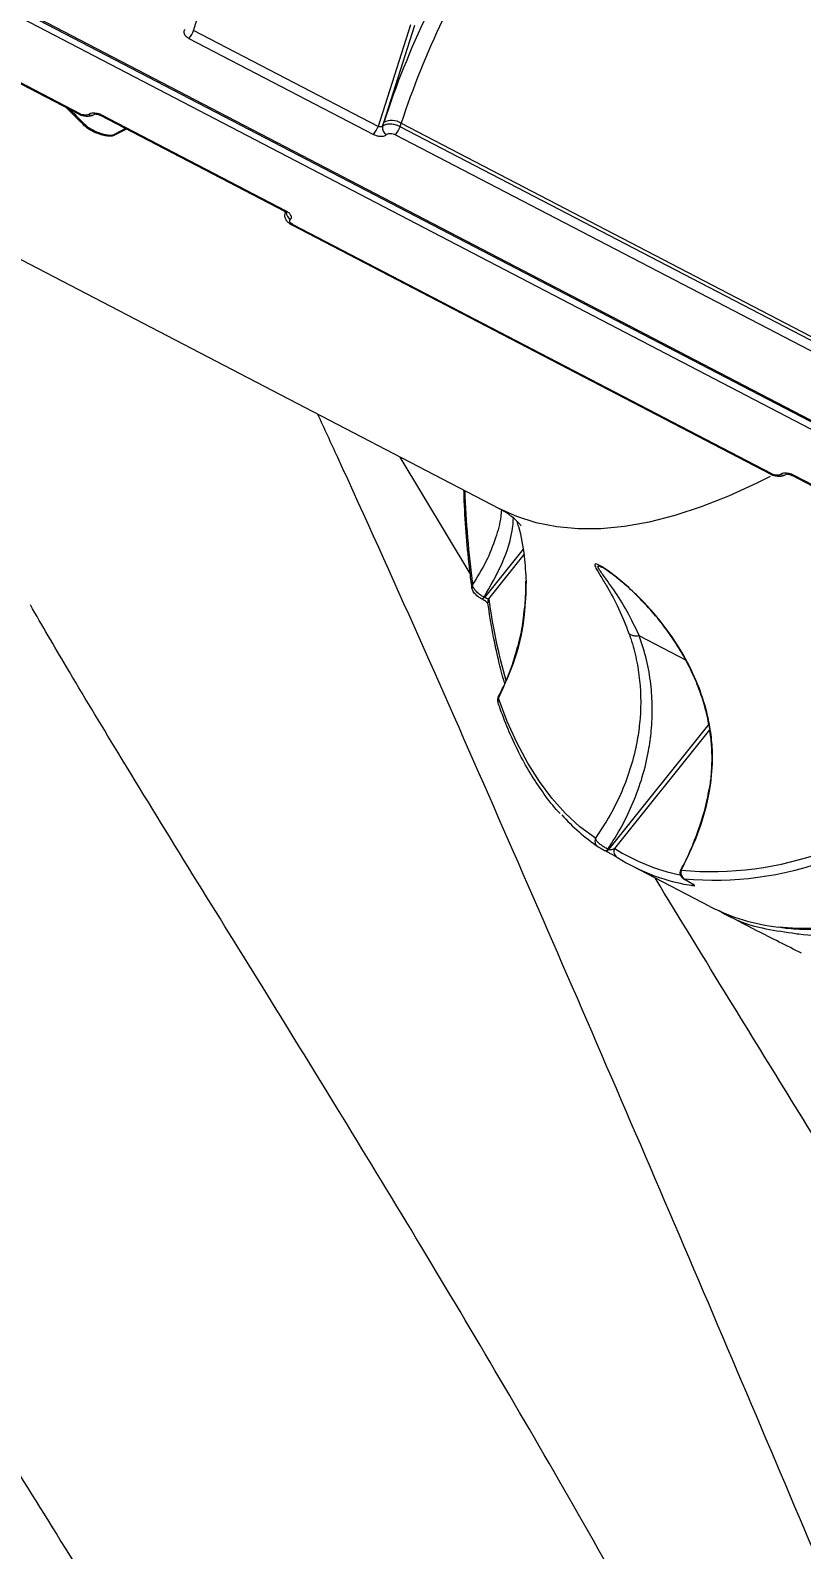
# Model space of a CAD drawing. Header units: millimetres. Extents: x -4335 to 4318, y -3792 to 3101.
# Drawn here: x 962.3 to 1077, y -556 to -330.2 of the extents above; entities that cross this region are included whole.
import ezdxf

# ---------------------------------------------------------------- set-up
doc = ezdxf.new("R2010")
doc.units = ezdxf.units.MM
for name, color, linetype in [('DIKOM_ОБЪЕКТ', 7, 'Continuous'), ('DIKOM_РАЗМЕР_ЗОНА', 7, 'Continuous'), ('DIKOM_РАЗМЕР_ОБЪЕКТА', 7, 'Continuous')]:
    doc.layers.add(name, color=color, linetype=linetype)
doc.styles.add('style1', font='arial.ttf', dxfattribs={"width": 0.8})
doc.dimstyles.new('1-50', dxfattribs={"dimtxt": 300, "dimasz": 200, "dimexe": 100, "dimexo": 0, "dimgap": 100, "dimtad": 1, "dimtxsty": 'style1', "dimcen": 200, "dimclrd": 7, "dimclre": 7, "dimclrt": 7, "dimadec": 1, "dimazin": 2, "dimtfac": 1, "dimtmove": 0, "dimatfit": 2, "dimfxl": 0, "dimlwd": 25, "dimlwe": 18, "dimarcsym": 0})

# ---------------------------------------------------------------- blocks, each defined once
blk = doc.blocks.new('*D1')
at = {"layer": 'Defpoints', "color": 0, "transparency": 16777216}
for p in [(4316.09, -116.68), (-3504.99, -2016.22), (4316.09, -3691.68)]:
    blk.add_point(p, dxfattribs=at)
at = {"layer": 'DIKOM_РАЗМЕР_ЗОНА', "color": 7, "lineweight": 18, "transparency": 16777216}
for p, q in [((4316.09, -116.68), (4316.09, -3791.68)), ((-3504.99, -2016.22), (-3504.99, -3791.68))]:
    blk.add_line(p, q, dxfattribs=at)
at = {"layer": 'DIKOM_РАЗМЕР_ЗОНА', "color": 7, "lineweight": 25, "transparency": 16777216}
blk.add_line((-3304.99, -3691.68), (4116.09, -3691.68), dxfattribs=at)
at = {"layer": 'DIKOM_РАЗМЕР_ЗОНА', "color": 7, "transparency": 16777216}
for points in [[(-3304.99, -3658.35), (-3304.99, -3725.02), (-3504.99, -3691.68)], [(4116.09, -3658.35), (4116.09, -3725.02), (4316.09, -3691.68)]]:
    blk.add_solid(points, dxfattribs=at)
at = {"layer": 'DIKOM_РАЗМЕР_ЗОНА', "color": 7, "transparency": 16777216, "insert": (133.35, -3438.51), "char_height": 300, "attachment_point": 5, "style": 'style1'}
blk.add_mtext('7850', dxfattribs=at)
blk = doc.blocks.new('*D2')
at = {"layer": 'Defpoints', "color": 0, "transparency": 16777216}
for p in [(2711.72, 601.17), (-2007.01, 181.47), (-2007.01, -2298.93)]:
    blk.add_point(p, dxfattribs=at)
at = {"layer": 'DIKOM_РАЗМЕР_ОБЪЕКТА', "color": 7, "lineweight": 18, "transparency": 16777216}
for p, q in [((2711.72, 601.17), (2711.72, -2398.93)), ((-2007.01, 181.47), (-2007.01, -2398.93))]:
    blk.add_line(p, q, dxfattribs=at)
at = {"layer": 'DIKOM_РАЗМЕР_ОБЪЕКТА', "color": 7, "lineweight": 25, "transparency": 16777216}
blk.add_line((2511.72, -2298.93), (-1807.01, -2298.93), dxfattribs=at)
at = {"layer": 'DIKOM_РАЗМЕР_ОБЪЕКТА', "color": 7, "transparency": 16777216}
for points in [[(-1807.01, -2265.6), (-1807.01, -2332.27), (-2007.01, -2298.93)], [(2511.72, -2265.6), (2511.72, -2332.27), (2711.72, -2298.93)]]:
    blk.add_solid(points, dxfattribs=at)
at = {"layer": 'DIKOM_РАЗМЕР_ОБЪЕКТА', "color": 7, "transparency": 16777216, "insert": (-22.56, -2045.76), "char_height": 300, "attachment_point": 5, "style": 'style1'}
blk.add_mtext('4750', dxfattribs=at)
blk = doc.blocks.new('*D3')
at = {"layer": 'Defpoints', "color": 0, "transparency": 16777216}
for p in [(-2375.87, 1532.76), (1667.44, 1532.76), (-1786.5, -1525.94)]:
    blk.add_point(p, dxfattribs=at)
at = {"layer": 'DIKOM_РАЗМЕР_ОБЪЕКТА', "color": 7, "lineweight": 18, "transparency": 16777216}
for p, q in [((1667.44, 1532.76), (-2475.87, 1532.76)), ((-1786.5, -1525.94), (-2475.87, -1525.94))]:
    blk.add_line(p, q, dxfattribs=at)
at = {"layer": 'DIKOM_РАЗМЕР_ОБЪЕКТА', "color": 7, "lineweight": 25, "transparency": 16777216}
blk.add_line((-2375.87, -1325.94), (-2375.87, 1332.76), dxfattribs=at)
at = {"layer": 'DIKOM_РАЗМЕР_ОБЪЕКТА', "color": 7, "transparency": 16777216}
for points in [[(-2409.21, 1332.76), (-2342.54, 1332.76), (-2375.87, 1532.76)], [(-2409.21, -1325.94), (-2342.54, -1325.94), (-2375.87, -1525.94)]]:
    blk.add_solid(points, dxfattribs=at)
at = {"layer": 'DIKOM_РАЗМЕР_ОБЪЕКТА', "color": 7, "transparency": 16777216, "insert": (-2629.15, -119.32), "char_height": 300, "attachment_point": 5, "rotation": 90, "style": 'style1'}
blk.add_mtext('3050', dxfattribs=at)

msp = doc.modelspace()

# ---------------------------------------------------------------- linework, layer by layer
at = {"layer": 'DIKOM_ОБЪЕКТ', "color": 7, "linetype": 'Continuous', "lineweight": 15}
for p, q in [((1149.297, -425.264), (734.428, -209.383)), ((1149.502, -425.18), (734.633, -209.299)), ((733.739, -210.086), (1148.608, -425.968)), ((1032.064, -401.286), (718.106, -237.915)), ((969.494, -342.629), (898.35, -305.608)), ((969.681, -342.561), (898.536, -305.54)), ((986.571, -330.164), (989.046, -322.435)), ((1018.828, -329.36), (1014, -344.437)), ((1014.846, -343.858), (1019.48, -329.386)), ((985.883, -331.347), (1013.312, -345.62)), ((1014, -344.437), (986.571, -330.164)), ((1000.158, -357.111), (972.728, -342.838)), ((1000.346, -357.041), (972.917, -342.768)), ((970.437, -344.181), (970.364, -344.357)), ((1014.666, -344.42), (1014.846, -343.858)), ((1017.282, -344.495), (1017.452, -343.964)), ((1088.427, -381.516), (1017.282, -344.495)), ((1017.452, -343.964), (1088.597, -380.985)), ((974.758, -345.631), (974.685, -345.807)), ((1016.597, -345.675), (1087.742, -382.696)), ((1000.205, -357.265), (1000.239, -357.16)), ((1072.541, -396.086), (1001.396, -359.065)), ((1072.354, -396.153), (1001.21, -359.132)), ((1027.701, -410.894), (1017.313, -393.61)), ((1103.018, -410.635), (1075.588, -396.362)), ((1103.206, -410.565), (1075.777, -396.292)), ((1035.567, -407.274), (1029.835, -414.458)), ((1030.455, -414.696), (1035.726, -408.09)), ((1029.471, -414.713), (1029.403, -414.677)), ((1029.835, -414.458), (1029.767, -414.422)), ((1052.863, -420.178), (1059.726, -423.749)), ((1031.92, -429.429), (1031.941, -429.298)), ((1063.191, -433.305), (1048.275, -451.938)), ((1049.206, -451.789), (1063.321, -434.156)), ((1047.825, -452.144), (1047.819, -452.141)), ((1047.914, -452.19), (1047.825, -452.144)), ((1047.914, -452.19), (1047.907, -452.187)), ((1048.275, -451.938), (1048.187, -451.892)), ((1063.338, -460.397), (1051.767, -454.375)), ((1059.102, -455.016), (1059.061, -454.936)), ((1060.11, -456.702), (1060.133, -456.709)), ((1060.161, -456.723), (1060.133, -456.709)), ((1060.134, -456.714), (1060.161, -456.723))]:
    msp.add_line(p, q, dxfattribs=at)
at = {"layer": 'DIKOM_ОБЪЕКТ', "color": 7, "linetype": 'Continuous', "lineweight": 15, "flags": 128}
for points in [[(974.685, -345.807), (975.635, -345.316), (976.556, -344.83)], [(976.426, -344.762), (975.708, -345.14), (974.758, -345.631)], [(1072.299, -396.506), (1070.348, -397.478), (1066.137, -399.397), (1062.059, -401.003), (1058.116, -402.293), (1054.313, -403.267), (1050.654, -403.924), (1047.141, -404.263), (1043.779, -404.285), (1040.569, -403.988), (1037.516, -403.374), (1034.622, -402.442), (1032.064, -401.286)], [(1029.767, -414.422), (1029.688, -414.514), (1029.614, -414.588), (1029.546, -414.642), (1029.487, -414.675), (1029.436, -414.685), (1029.401, -414.676)], [(1029.835, -414.458), (1029.757, -414.55), (1029.683, -414.624), (1029.615, -414.678), (1029.555, -414.71), (1029.505, -414.721), (1029.474, -414.714)], [(1148.608, -425.968), (1143.225, -430.59), (1137.938, -434.924), (1132.751, -438.965), (1127.67, -442.711), (1122.697, -446.158), (1117.838, -449.303), (1113.096, -452.143), (1108.475, -454.677), (1103.98, -456.902), (1099.614, -458.815), (1095.381, -460.417), (1091.284, -461.704), (1087.326, -462.677), (1083.512, -463.334), (1079.844, -463.674), (1076.325, -463.698), (1073.502, -463.476)], [(1046.324, -450.28), (1044.035, -448.549), (1041.884, -446.566), (1039.87, -444.33), (1037.996, -441.844), (1036.263, -439.108), (1034.672, -436.126), (1033.224, -432.899), (1031.92, -429.429)], [(1048.187, -451.892), (1048.128, -451.962), (1048.071, -452.022), (1048.018, -452.071), (1047.968, -452.109), (1047.922, -452.136), (1047.882, -452.15), (1047.847, -452.151), (1047.825, -452.144)], [(1048.275, -451.938), (1048.216, -452.008), (1048.16, -452.068), (1048.106, -452.117), (1048.056, -452.155), (1048.011, -452.182), (1047.971, -452.196), (1047.936, -452.197), (1047.914, -452.19)]]:
    msp.add_lwpolyline(points, dxfattribs=at)
at = {"layer": 'DIKOM_ОБЪЕКТ', "color": 7, "linetype": 'Continuous', "lineweight": 15}
for centre, radius, start, end in [((1141.04, -385.136), 132.773, 154.41371, 161.88702), ((1137.619, -383.269), 126.431, 154.4132, 161.88764), ((983.587, -329.22), 3.13, 317.19197, 342.44784), ((969.533, -342.444), 0.189, 258.37066, 321.54251), ((971.395, -341.94), 0.821, 239.22782, 306.87476), ((972.767, -342.651), 0.19, 257.47442, 322.11192), ((1011.015, -343.493), 3.131, 317.19482, 342.44068), ((1015.764, -344.643), 1.121, 168.54164, 244.55305), ((1016.058, -346.153), 2.595, 57.49192, 117.83571), ((1014.288, -343.545), 3.142, 317.32073, 342.41242), ((1000.195, -356.922), 0.193, 258.79132, 321.79248), ((1001.504, -357.231), 1.154, 180.48368, 242.73883), ((1001.246, -358.945), 0.192, 259.48072, 321.25356), ((1072.392, -395.968), 0.189, 258.44782, 321.48599), ((1074.255, -395.465), 0.821, 239.22782, 306.87476), ((1075.627, -396.175), 0.19, 257.51564, 322.09098), ((1172.016, -393.314), 145.222, 182.08362, 187.60858), ((1028.815, -412.952), 0.848, 151.05777, 187.43099), ((1031.172, -415.167), 0.858, 146.71063, 188.08504), ((1124.607, -401.29), 95.102, 188.10381, 195.57553), ((1032.723, -429.846), 0.906, 152.53028, 198.73423), ((1063.989, -426.392), 30.495, 221.98306, 235.56329), ((1047.205, -450.688), 0.971, 155.15202, 241.69516), ((1050.061, -452.26), 0.977, 151.14723, 241.5679), ((1064.469, -427.868), 28.376, 237.45842, 258.69326), ((1065.06, -428.783), 28.833, 237.56615, 261.93055), ((1063.611, -406.577), 48.648, 264.68208, 290.39414), ((1064.07, -407.743), 48.756, 264.68219, 290.39392), ((1060.032, -455.404), 1.008, 157.36125, 241.47899), ((1061.457, -456.481), 0.959, 215.03655, 242.38326), ((1076.833, -434.167), 29.497, 242.7755, 263.51552)]:
    msp.add_arc(centre, radius, start, end, dxfattribs=at)
at = {"layer": 'DIKOM_ОБЪЕКТ', "color": 7, "linetype": 'Continuous', "lineweight": 15, "extrusion": (0, 0, -1)}
for major_axis, start_param, end_param in [((186.249, -432.493), 1.0184721, 1.0272143), ((186.151, -432.267), 1.0184802, 1.0257762)]:
    msp.add_ellipse((1114.217, -13.412), major_axis=major_axis, ratio=0.6561157, start_param=start_param, end_param=end_param, dxfattribs=at)
at = {"layer": 'DIKOM_ОБЪЕКТ', "color": 7, "linetype": 'Continuous', "lineweight": 15}
for points, knots in [([(985.282, -330.043), (985.238, -330.094), (985.126, -330.22), (985.088, -330.479), (985.205, -330.791), (985.472, -331.101), (985.746, -331.265), (985.883, -331.347)], [0, 0, 0, 0, 0.1418487, 0.3567608, 0.5713895, 0.7857305, 1, 1, 1, 1]), ([(971.879, -342.585), (971.859, -342.607), (971.741, -342.743), (971.402, -342.875), (970.875, -342.985), (970.216, -342.912), (969.713, -342.769), (969.5, -342.631), (969.494, -342.627)], [0, 0, 0, 0, 0.0359134, 0.2181891, 0.4321959, 0.7011962, 0.9914558, 1, 1, 1, 1]), ([(970.975, -342.645), (970.916, -342.681), (970.799, -342.753), (970.52, -342.785), (970.203, -342.753), (969.91, -342.671), (969.746, -342.592), (969.681, -342.561)], [0, 0, 0, 0, 0.2151863, 0.4301705, 0.6449804, 0.8594757, 1, 1, 1, 1]), ([(972.917, -342.768), (972.819, -342.721), (972.573, -342.604), (972.132, -342.481), (971.657, -342.435), (971.239, -342.484), (971.063, -342.592), (970.975, -342.645)], [0, 0, 0, 0, 0.1406109, 0.3550943, 0.5698989, 0.7848982, 1, 1, 1, 1]), ([(972.725, -342.839), (972.693, -342.822), (972.594, -342.769), (972.387, -342.696), (972.152, -342.644), (971.959, -342.63), (971.846, -342.637), (971.8, -342.651), (971.809, -342.647), (971.81, -342.646)], [0, 0, 0, 0, 0.0926345, 0.2915719, 0.4993965, 0.6711832, 0.8314432, 0.9715124, 1, 1, 1, 1]), ([(974.685, -345.807), (974.552, -345.849), (974.285, -345.934), (973.613, -345.879), (972.828, -345.694), (971.996, -345.389), (971.22, -345.002), (970.673, -344.641), (970.443, -344.43), (970.364, -344.357)], [0, 0, 0, 0, 0.1532444, 0.3065197, 0.4597538, 0.6129695, 0.7661759, 0.9193809, 1, 1, 1, 1]), ([(970.437, -344.181), (970.599, -344.321), (970.922, -344.602), (971.652, -345.018), (972.463, -345.371), (973.287, -345.624), (974.02, -345.745), (974.508, -345.73), (974.694, -345.656), (974.758, -345.631)], [0, 0, 0, 0, 0.1531846, 0.3064013, 0.4596012, 0.6127983, 0.7659903, 0.9192244, 1, 1, 1, 1]), ([(1014.666, -344.42), (1014.634, -344.445), (1014.572, -344.494), (1014.427, -344.528), (1014.264, -344.525), (1014.115, -344.491), (1014.033, -344.453), (1014, -344.437)], [0, 0, 0, 0, 0.2154878, 0.4306361, 0.6453427, 0.8595538, 1, 1, 1, 1]), ([(1017.282, -344.495), (1017.152, -344.433), (1016.823, -344.277), (1016.233, -344.125), (1015.594, -344.083), (1015.027, -344.174), (1014.786, -344.338), (1014.666, -344.42)], [0, 0, 0, 0, 0.1407321, 0.3554385, 0.5703, 0.7851444, 1, 1, 1, 1]), ([(1015.283, -345.655), (1015.344, -345.612), (1015.465, -345.526), (1015.75, -345.475), (1016.072, -345.492), (1016.367, -345.567), (1016.532, -345.644), (1016.597, -345.675)], [0, 0, 0, 0, 0.2151169, 0.4301906, 0.6449805, 0.8594404, 1, 1, 1, 1]), ([(1013.312, -345.62), (1013.41, -345.667), (1013.657, -345.783), (1014.101, -345.895), (1014.582, -345.922), (1015.009, -345.847), (1015.191, -345.719), (1015.283, -345.655)], [0, 0, 0, 0, 0.1406391, 0.3551262, 0.5698751, 0.7848911, 1, 1, 1, 1]), ([(963.075, -652.621), (961.848, -648.415), (959.394, -640.004), (955.703, -627.616), (952.095, -615.379), (947.888, -600.953), (943.057, -584.561), (937.577, -566.521), (932.061, -549.059), (926.5, -532.28), (921.062, -516.194), (916.01, -501.18), (911.477, -487.184), (907.616, -474.103), (904.755, -462.615), (902.842, -452.526), (901.738, -443.665), (901.339, -435.09), (901.732, -426.539), (903.078, -418.007), (905.498, -409.484), (909.028, -401.081), (913.752, -392.776), (919.677, -384.55), (926.718, -376.445), (934.93, -368.441), (942.072, -362.153), (946.768, -358.549), (948.047, -357.567)], [0, 0, 0, 0, 0.029068, 0.0581362, 0.0873211, 0.1165061, 0.1628879, 0.2093009, 0.2556793, 0.3032963, 0.3509501, 0.3985698, 0.4439734, 0.4894063, 0.5348066, 0.5697681, 0.6047661, 0.6397574, 0.6747096, 0.7126632, 0.7506467, 0.7885959, 0.8277967, 0.8670358, 0.9062379, 0.9457019, 0.9852023, 1, 1, 1, 1]), ([(949.056, -358.092), (948.262, -358.734), (944.245, -361.989), (937.815, -367.982), (929.928, -376.099), (923.133, -384.399), (917.874, -392.21), (913.962, -399.515), (911.134, -406.288), (909.063, -413.161), (907.695, -420.483), (907.196, -428.295), (907.665, -436.638), (909.063, -445.17), (911.331, -453.897), (914.41, -462.823), (918.246, -471.952), (922.773, -481.313), (927.89, -490.929), (933.536, -500.834), (940.393, -512.312), (948.574, -525.557), (958.119, -540.783), (967.898, -556.44), (977.732, -572.53), (987.523, -589.011), (997.376, -606.077), (1003.914, -617.961), (1007.181, -623.898)], [0, 0, 0, 0, 0.0097679, 0.049462, 0.0900825, 0.1307401, 0.1713556, 0.203007, 0.2347008, 0.2663935, 0.2980437, 0.3344271, 0.3709097, 0.4074585, 0.4440246, 0.4805473, 0.5169574, 0.5531814, 0.589441, 0.6257052, 0.6619353, 0.7116461, 0.7613953, 0.8111065, 0.8582969, 0.9055558, 0.9528127, 1, 1, 1, 1]), ([(1001.215, -359.127), (1001.172, -359.107), (1000.888, -358.973), (1000.514, -358.647), (1000.208, -358.14), (1000.108, -357.664), (1000.188, -357.386), (1000.222, -357.271)], [0, 0, 0, 0, 0.0590203, 0.3884686, 0.6277548, 0.8451934, 1, 1, 1, 1]), ([(1000.451, -357.321), (1000.452, -357.323), (1000.457, -357.332), (1000.417, -357.281), (1000.32, -357.207), (1000.225, -357.142), (1000.161, -357.113), (1000.158, -357.111)], [0, 0, 0, 0, 0.0900485, 0.3852452, 0.6675833, 0.9856511, 1, 1, 1, 1]), ([(1000.249, -357.17), (1000.246, -357.173), (1000.222, -357.201), (1000.224, -357.239), (1000.226, -357.272)], [0, 0, 0, 0, 0.1191281, 1, 1, 1, 1]), ([(1000.976, -358.257), (1001.018, -358.213), (1001.124, -358.104), (1001.154, -357.87), (1001.03, -357.58), (1000.758, -357.285), (1000.484, -357.122), (1000.346, -357.041)], [0, 0, 0, 0, 0.1418141, 0.356698, 0.5713335, 0.7856877, 1, 1, 1, 1]), ([(1001.396, -359.065), (1001.304, -359.011), (1001.121, -358.902), (1000.94, -358.707), (1000.857, -358.514), (1000.877, -358.359), (1000.947, -358.286), (1000.976, -358.257)], [0, 0, 0, 0, 0.214257, 0.4285719, 0.643075, 0.8579778, 1, 1, 1, 1]), ([(1005.004, -387.205), (1005.991, -389.342), (1015.196, -409.273), (1031.966, -447.182), (1055.259, -500.855), (1078.063, -554.549), (1100.661, -608.143), (1122.709, -660.225), (1144.359, -710.745), (1165.559, -759.758), (1179.858, -792.252), (1187.008, -808.498)], [0, 0, 0, 0, 0.0152059, 0.1418125, 0.2684431, 0.3950959, 0.5217517, 0.6483797, 0.7655848, 0.8827938, 1, 1, 1, 1]), ([(1074.739, -396.11), (1074.719, -396.132), (1074.601, -396.267), (1074.262, -396.399), (1073.735, -396.509), (1073.076, -396.437), (1072.573, -396.293), (1072.361, -396.155), (1072.354, -396.151)], [0, 0, 0, 0, 0.0359131, 0.2182185, 0.4321934, 0.7012001, 0.9914861, 1, 1, 1, 1]), ([(1073.835, -396.17), (1073.776, -396.206), (1073.659, -396.277), (1073.38, -396.309), (1073.063, -396.277), (1072.77, -396.195), (1072.606, -396.117), (1072.541, -396.086)], [0, 0, 0, 0, 0.2150678, 0.4301454, 0.6449574, 0.8594515, 1, 1, 1, 1]), ([(1075.777, -396.292), (1075.679, -396.246), (1075.433, -396.128), (1074.993, -396.006), (1074.517, -395.96), (1074.099, -396.008), (1073.923, -396.116), (1073.835, -396.17)], [0, 0, 0, 0, 0.1406168, 0.3550997, 0.5698419, 0.7848987, 1, 1, 1, 1]), ([(1075.585, -396.364), (1075.554, -396.347), (1075.455, -396.293), (1075.247, -396.221), (1075.012, -396.168), (1074.819, -396.154), (1074.706, -396.161), (1074.66, -396.175), (1074.669, -396.171), (1074.67, -396.17)], [0, 0, 0, 0, 0.0926549, 0.2915793, 0.4994238, 0.6712204, 0.8312747, 0.9715166, 1, 1, 1, 1]), ([(1027.975, -413.065), (1027.863, -412.214), (1027.54, -409.742), (1027.139, -405.445), (1026.86, -401.443), (1026.797, -399.06), (1026.783, -398.538)], [0, 0, 0, 0, 0.1871367, 0.5436446, 0.9001058, 1, 1, 1, 1]), ([(1032.339, -401.437), (1032.32, -401.769), (1032.237, -403.184), (1031.454, -405.768), (1030.165, -409.189), (1028.774, -411.419), (1028.073, -412.542)], [0, 0, 0, 0, 0.0839924, 0.3575588, 0.6767153, 1, 1, 1, 1]), ([(1035.283, -403.841), (1035.284, -403.842), (1035.311, -403.886), (1035.21, -403.732), (1034.929, -403.404), (1034.379, -402.85), (1033.531, -402.172), (1032.698, -401.595), (1032.164, -401.353), (1032.057, -401.305)], [0, 0, 0, 0, 0.0030357, 0.1705118, 0.3434328, 0.5253799, 0.7222361, 0.944683, 1, 1, 1, 1]), ([(1029.767, -414.422), (1030.716, -412.766), (1032.638, -409.41), (1033.97, -405.383), (1034.115, -403.077), (1034.14, -402.679)], [0, 0, 0, 0, 0.446405, 0.9044369, 1, 1, 1, 1]), ([(1036.064, -412.106), (1035.993, -410.862), (1035.839, -408.192), (1035.301, -405.135), (1034.759, -403.433), (1034.672, -403.16)], [0, 0, 0, 0, 0.4227361, 0.9074718, 1, 1, 1, 1]), ([(1063.313, -443.248), (1063.526, -441.718), (1063.87, -439.235), (1063.661, -435.607), (1063.111, -432.124), (1061.964, -428.221), (1059.903, -423.638), (1056.934, -418.984), (1053.637, -415.182), (1050.682, -412.418), (1048.653, -410.799), (1047.218, -409.838), (1046.442, -409.446), (1046.131, -409.502), (1046.386, -410.129), (1047.132, -411.321), (1048.321, -413.277), (1049.813, -416.006), (1050.81, -418.54), (1051.314, -419.819)], [0, 0, 0, 0, 0.0742578, 0.1205066, 0.1678165, 0.237579, 0.3094456, 0.4056697, 0.5047064, 0.5602499, 0.6168544, 0.6484786, 0.6753889, 0.7024612, 0.7386884, 0.7871106, 0.8368193, 0.9176529, 1, 1, 1, 1]), ([(1052.863, -420.178), (1052.269, -418.935), (1051.071, -416.43), (1049.327, -413.709), (1047.913, -411.716), (1046.996, -410.487), (1046.629, -409.837), (1046.775, -409.719), (1047.127, -409.908), (1047.236, -409.967)], [0, 0, 0, 0, 0.2464921, 0.4969853, 0.6417722, 0.7889641, 0.8918816, 0.9663528, 1, 1, 1, 1]), ([(1049.568, -411.599), (1049.418, -411.477), (1048.96, -411.1), (1048.283, -410.608), (1047.686, -410.203), (1047.334, -409.997), (1047.266, -409.963), (1047.244, -409.952)], [0, 0, 0, 0, 0.1544299, 0.474387, 0.7369617, 0.9151, 1, 1, 1, 1]), ([(1029.403, -414.671), (1029.248, -414.585), (1028.907, -414.395), (1028.424, -413.969), (1028.083, -413.545), (1028.008, -413.184), (1027.983, -413.061)], [0, 0, 0, 0, 0.222884, 0.4929919, 0.826839, 1, 1, 1, 1]), ([(1029.767, -414.422), (1029.665, -414.37), (1029.37, -414.218), (1028.899, -413.883), (1028.44, -413.426), (1028.127, -412.945), (1028.091, -412.676), (1028.073, -412.542)], [0, 0, 0, 0, 0.1131838, 0.3259379, 0.547974, 0.7754375, 1, 1, 1, 1]), ([(1031.92, -429.429), (1032.816, -427.462), (1034.633, -423.476), (1035.916, -417.576), (1036.019, -413.758), (1036.064, -412.106)], [0, 0, 0, 0, 0.3558617, 0.7214809, 1, 1, 1, 1]), ([(1035.663, -417.203), (1035.777, -416.322), (1035.999, -414.6), (1035.979, -412.874), (1035.969, -412.031)], [0, 0, 0, 0, 0.5115489, 1, 1, 1, 1]), ([(1063.247, -443.029), (1063.276, -442.894), (1063.453, -442.094), (1063.613, -440.488), (1063.707, -438.232), (1063.591, -435.858), (1063.256, -433.422), (1062.685, -430.911), (1061.87, -428.346), (1060.792, -425.741), (1059.462, -423.152), (1057.878, -420.591), (1056.042, -418.082), (1054.074, -415.779), (1052.129, -413.811), (1050.633, -412.451), (1049.819, -411.8), (1049.568, -411.599)], [0, 0, 0, 0, 0.0119047, 0.0708666, 0.1316766, 0.1948871, 0.2600911, 0.3269557, 0.3998793, 0.4755971, 0.5549001, 0.6382747, 0.7259192, 0.8176608, 0.8985897, 0.9687704, 1, 1, 1, 1]), ([(1030.358, -415.418), (1030.357, -415.415), (1030.354, -415.409), (1030.294, -415.329), (1030.174, -415.203), (1029.975, -415.032), (1029.724, -414.852), (1029.551, -414.758), (1029.472, -414.716)], [0, 0, 0, 0, 0.1068999, 0.2446484, 0.4057864, 0.6009056, 0.8184438, 1, 1, 1, 1]), ([(1030.455, -414.696), (1030.427, -414.692), (1030.374, -414.684), (1030.24, -414.64), (1030.093, -414.581), (1029.978, -414.529), (1029.899, -414.49), (1029.861, -414.471), (1029.835, -414.458)], [0, 0, 0, 0, 0.2553824, 0.4988206, 0.7167742, 0.8616706, 0.9070299, 1, 1, 1, 1]), ([(1032.843, -427.287), (1032.564, -426.279), (1031.906, -423.905), (1031.06, -419.913), (1030.566, -416.818), (1030.322, -415.287)], [0, 0, 0, 0, 0.2717326, 0.6398928, 1, 1, 1, 1]), ([(1054.805, -570.233), (1050.906, -563.299), (1043.107, -549.43), (1031.359, -529.258), (1019.619, -509.567), (1008.032, -490.532), (996.701, -472.185), (985.737, -454.507), (976.052, -438.74), (968.217, -425.794), (964.066, -418.635), (962.301, -415.591)], [0, 0, 0, 0, 0.1205037, 0.2410087, 0.362401, 0.4837934, 0.6029777, 0.7222149, 0.8413888, 0.9325652, 1, 1, 1, 1]), ([(1031.872, -429.265), (1032.171, -428.693), (1032.99, -427.122), (1034.028, -424.424), (1034.97, -421.202), (1035.509, -418.779), (1035.64, -417.436), (1035.663, -417.203)], [0, 0, 0, 0, 0.1503115, 0.4126888, 0.6774165, 0.9440033, 1, 1, 1, 1]), ([(1051.314, -419.819), (1051.403, -420.074), (1051.851, -421.355), (1052.467, -423.686), (1053.127, -427.91), (1053.108, -432.052), (1052.479, -436.341), (1051.634, -439.729), (1050.29, -443.353), (1048.561, -446.899), (1047.07, -449.153), (1046.324, -450.28)], [0, 0, 0, 0, 0.0242929, 0.1222475, 0.2202171, 0.4215147, 0.511889, 0.6322364, 0.7525905, 0.8762932, 1, 1, 1, 1]), ([(1052.86, -420.177), (1052.647, -420.198), (1052.222, -420.239), (1051.731, -420.122), (1051.449, -419.962), (1051.346, -419.853), (1051.314, -419.819)], [0, 0, 0, 0, 0.3253106, 0.6505223, 0.8925659, 1, 1, 1, 1]), ([(1048.187, -451.892), (1048.902, -450.762), (1050.334, -448.501), (1052.033, -444.897), (1053.377, -441.151), (1054.23, -437.586), (1054.703, -434.134), (1054.844, -430.816), (1054.617, -427.289), (1054.018, -423.724), (1053.246, -421.359), (1052.86, -420.177)], [0, 0, 0, 0, 0.1183246, 0.2366521, 0.358144, 0.479625, 0.5712559, 0.6768285, 0.7823853, 0.8912039, 1, 1, 1, 1]), ([(1052.86, -420.177), (1052.86, -420.177), (1052.861, -420.177), (1052.862, -420.177), (1052.863, -420.178), (1052.863, -420.178)], [0, 0, 0, 0, 0.296313, 0.6837785, 1, 1, 1, 1]), ([(1149.526, -425.914), (1148.626, -426.699), (1146.016, -428.975), (1141.757, -432.549), (1136.78, -436.547), (1131.892, -440.28), (1127.097, -443.75), (1122.398, -446.952), (1117.797, -449.884), (1113.299, -452.543), (1108.905, -454.928), (1104.62, -457.036), (1100.446, -458.865), (1096.385, -460.413), (1092.443, -461.678), (1088.62, -462.659), (1084.922, -463.352), (1081.349, -463.764), (1077.918, -463.864), (1075.413, -463.789), (1074.096, -463.587), (1073.832, -463.547)], [0, 0, 0, 0, 0.0295582, 0.0857971, 0.1420455, 0.1983055, 0.2545782, 0.3108628, 0.3671628, 0.4234748, 0.4798017, 0.5361402, 0.5924871, 0.6488361, 0.7051761, 0.7614899, 0.8177577, 0.8739518, 0.9300388, 0.9859851, 1, 1, 1, 1]), ([(1031.87, -430.129), (1031.862, -430.113), (1031.805, -429.996), (1031.796, -429.72), (1031.829, -429.435), (1031.919, -429.309), (1031.934, -429.288)], [0, 0, 0, 0, 0.0636106, 0.4780202, 0.9131961, 1, 1, 1, 1]), ([(1041.07, -446.574), (1040.972, -446.474), (1040.136, -445.62), (1038.71, -443.752), (1036.804, -440.953), (1035.07, -437.854), (1033.519, -434.546), (1032.485, -431.917), (1031.967, -430.428), (1031.865, -430.137)], [0, 0, 0, 0, 0.0248945, 0.2120587, 0.399819, 0.5881488, 0.776964, 0.9564883, 1, 1, 1, 1]), ([(1059.049, -454.93), (1059.098, -454.845), (1059.759, -453.702), (1060.777, -451.385), (1062.043, -447.995), (1062.855, -445.196), (1063.143, -443.528), (1063.228, -443.034)], [0, 0, 0, 0, 0.0230216, 0.3084205, 0.5942986, 0.879985, 1, 1, 1, 1]), ([(1059.102, -455.016), (1059.958, -453.245), (1061.637, -449.772), (1062.798, -445.755), (1063.242, -443.592), (1063.313, -443.248)], [0, 0, 0, 0, 0.4665328, 0.9150096, 1, 1, 1, 1]), ([(1063.313, -443.248), (1063.307, -443.237), (1063.261, -443.162), (1063.272, -443.093), (1063.282, -443.035)], [0, 0, 0, 0, 0.1435231, 1, 1, 1, 1]), ([(1048.187, -451.892), (1048.105, -451.851), (1047.837, -451.716), (1047.393, -451.442), (1046.903, -451.067), (1046.52, -450.679), (1046.361, -450.418), (1046.329, -450.299), (1046.324, -450.28)], [0, 0, 0, 0, 0.0891858, 0.2936492, 0.4896059, 0.716388, 0.9545752, 1, 1, 1, 1]), ([(1046.744, -451.543), (1046.795, -451.575), (1046.883, -451.631), (1047.138, -451.775), (1047.409, -451.924), (1047.645, -452.05), (1047.778, -452.12), (1047.819, -452.141)], [0, 0, 0, 0, 0.3026684, 0.5346773, 0.7254874, 0.9170981, 1, 1, 1, 1]), ([(1047.907, -452.187), (1047.968, -452.218), (1048.179, -452.328), (1048.553, -452.528), (1048.986, -452.765), (1049.381, -452.987), (1049.52, -453.072), (1049.596, -453.119)], [0, 0, 0, 0, 0.0796194, 0.2757171, 0.4707362, 0.7105383, 1, 1, 1, 1]), ([(1049.206, -451.789), (1049.131, -451.836), (1049, -451.919), (1048.765, -451.988), (1048.575, -452.005), (1048.436, -451.992), (1048.347, -451.971), (1048.296, -451.948), (1048.275, -451.938)], [0, 0, 0, 0, 0.350958, 0.6182132, 0.8029358, 0.8792908, 0.9492016, 1, 1, 1, 1]), ([(1331.844, -906.788), (1320.482, -887.659), (1297.756, -849.398), (1263.469, -792.505), (1229.034, -735.959), (1194.443, -679.783), (1158.784, -622.535), (1122.141, -564.199), (1090.988, -514.325), (1068.721, -478.301), (1058.872, -462.177), (1055.197, -456.16)], [0, 0, 0, 0, 0.1248055, 0.2496212, 0.3744433, 0.4992648, 0.624075, 0.75843, 0.8927849, 0.9599938, 1, 1, 1, 1]), ([(1060.112, -456.702), (1060.089, -456.691), (1059.942, -456.615), (1059.68, -456.466), (1059.447, -456.318), (1059.247, -456.151), (1059.081, -455.947), (1058.959, -455.675), (1058.928, -455.349), (1058.966, -455.079), (1059.053, -454.961), (1059.068, -454.941)], [0, 0, 0, 0, 0.0286984, 0.1907381, 0.3836911, 0.4904231, 0.5962593, 0.7044896, 0.8323371, 0.9715817, 1, 1, 1, 1]), ([(1060.133, -456.709), (1060.042, -456.661), (1059.862, -456.564), (1059.657, -456.44), (1059.526, -456.345), (1059.484, -456.29), (1059.53, -456.29), (1059.551, -456.29)], [0, 0, 0, 0, 0.1951866, 0.3901135, 0.593305, 0.8112225, 1, 1, 1, 1]), ([(1060.814, -457.109), (1060.814, -457.109), (1060.813, -457.108), (1060.756, -457.067), (1060.62, -456.981), (1060.403, -456.856), (1060.214, -456.758), (1060.133, -456.715)], [0, 0, 0, 0, 0.0810655, 0.2388638, 0.4749666, 0.7735775, 1, 1, 1, 1]), ([(1061.013, -457.331), (1061.044, -457.332), (1061.11, -457.333), (1061.05, -457.256), (1060.86, -457.118), (1060.56, -456.936), (1060.294, -456.794), (1060.161, -456.723)], [0, 0, 0, 0, 0.1890062, 0.404542, 0.6068196, 0.8033531, 1, 1, 1, 1]), ([(1064.732, -461.001), (1065.188, -461.279), (1067.145, -462.477), (1070.73, -463.67), (1074.078, -464.132), (1075.586, -464.34)], [0, 0, 0, 0, 0.1428157, 0.6139136, 1, 1, 1, 1]), ([(1076.989, -467.36), (1074.77, -466.254), (1070.783, -464.266), (1066.831, -462.205), (1065.079, -461.291)], [0, 0, 0, 0, 0.5565165, 1, 1, 1, 1]), ([(1075.586, -464.34), (1075.912, -464.398), (1077.999, -464.769), (1082.266, -464.606), (1087.722, -463.954), (1091.393, -463.011), (1092.888, -462.627)], [0, 0, 0, 0, 0.0643811, 0.4120992, 0.7606046, 1, 1, 1, 1])]:
    msp.add_open_spline(points, degree=3, knots=knots, dxfattribs=at)

# ---------------------------------------------------------------- dimensions: what is measured, and where the dimension line sits
at = {"layer": 'DIKOM_РАЗМЕР_ЗОНА'}
dim = msp.add_linear_dim(base=(4316.095, -3691.684), p1=(-3504.986, -2016.224), p2=(4316.095, -116.68), text='7850', dimstyle='1-50', dxfattribs=at)
dim.commit()
dim.dimension.update_dxf_attribs({"geometry": '*D1', "text_midpoint": (133.347, -3691.684), "dimtype": 160})
at = {"layer": 'DIKOM_РАЗМЕР_ОБЪЕКТА'}
dim = msp.add_linear_dim(base=(-2375.873, 1532.764), p1=(-1786.496, -1525.942), p2=(1667.44, 1532.764), angle=90, text='3050', dimstyle='1-50', dxfattribs=at)
dim.commit()
dim.dimension.update_dxf_attribs({"geometry": '*D3', "text_midpoint": (-2375.873, -119.318), "dimtype": 160})
dim = msp.add_linear_dim(base=(-2007.007, -2298.934), p1=(2711.721, 601.173), p2=(-2007.007, 181.474), text='4750', dimstyle='1-50', dxfattribs=at)
dim.commit()
dim.dimension.update_dxf_attribs({"geometry": '*D2', "text_midpoint": (-22.564, -2298.934), "dimtype": 160})

doc.saveas('drawing.dxf')
